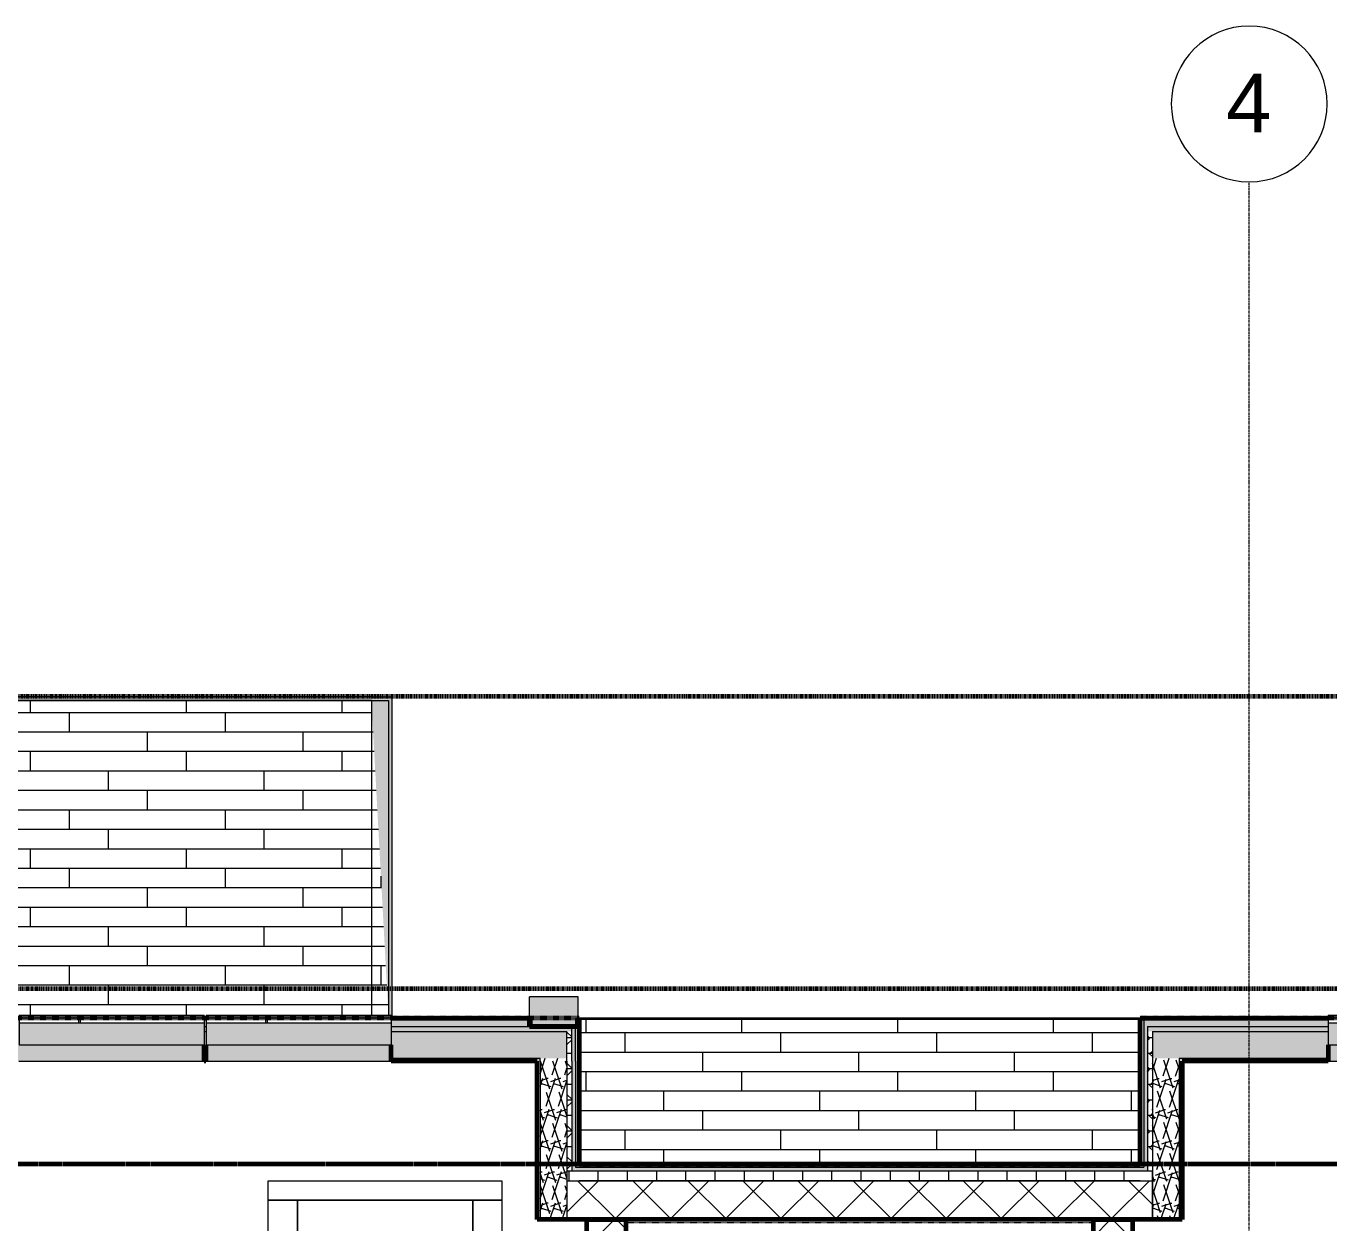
# Model space of a CAD drawing. Header units: inches. Extents: x -4061 to -1937, y 10959 to 12323.
# Drawn here: x -2751.5 to -2484, y 12076.5 to 12322.4 of the extents above; entities that cross this region are included whole.
import ezdxf

# ---------------------------------------------------------------- set-up
doc = ezdxf.new("R2010")
doc.units = ezdxf.units.IN
doc.header["$MEASUREMENT"] = 0
for name, pattern in [('Dash 1_16_', [0.125, 0.0625, -0.0625]), ('Double Dash 3_8_', [1, 0.375, -0.125, 0.125, -0.125, 0.125, -0.125]), ('Grid Line 1_2_', [0.875, 0.5, -0.125, 0.125, -0.125]), ('Overhead 1_16_', [0.101562, 0.0625, -0.039062])]:
    doc.linetypes.add(name, pattern=pattern)
for name, color, linetype, lineweight in [('0-1', 7, 'Continuous', 5), ('0-2', 250, 'Continuous', 9), ('0-3', 10, 'Double Dash 3_8_', 60), ('0-4', 165, 'Continuous', 5), ('A-CLNG-1', 7, 'Continuous', 18), ('A-CLNG-PATT-1', 35, 'Continuous', 18), ('A-FLOR-2', 7, 'Continuous', 18), ('A-FLOR-PATT-1', 251, 'Continuous', 9), ('A-GENM-1', 247, 'Continuous', 9), ('A-GENM-2', 10, 'Continuous', 60), ('A-GENM-3', 250, 'Continuous', 9), ('A-GLAZ-1', 27, 'Continuous', 18), ('A-GLAZ-2', 7, 'Continuous', 18), ('A-GLAZ-4', 251, 'Continuous', 9), ('A-WALL-1', 8, 'Continuous', 5), ('A-WALL-2', 10, 'Continuous', 60), ('A-WALL-3', 7, 'Continuous', 18), ('A-WALL-4', 254, 'Continuous', 5), ('A-WALL-5', 23, 'Continuous', 5), ('A-WALL-6', 243, 'Continuous', 18), ('A-WALL-PATT-2', 55, 'Continuous', 9), ('A-WALL-PATT-3', 43, 'Continuous', 9), ('A-WALL-PATT-4', 53, 'Continuous', 9), ('A-WALL-PATT-5', 252, 'Continuous', 9), ('C-PROP-LINE-1', 10, 'Double Dash 3_8_', 60), ('C-PROP-LINE-2', 91, 'Dash 1_16_', 60), ('I-FURN', 30, 'Continuous', 9), ('I-FURN-1', 250, 'Continuous', 9), ('S-GRID-1', 1, 'Grid Line 1_2_', 9), ('S-GRID-IDEN', 1, 'Continuous', 9), ('S-GRID-IDEN-1', 147, 'Continuous', 9), ('S-STRS-MBND-1', 250, 'Overhead 1_16_', 9)]:
    doc.layers.add(name, color=color, linetype=linetype, lineweight=lineweight)
doc.styles.add('Arial', font='arial.ttf', dxfattribs={"height": 12})
pattern_1 = [(0, (0, 0), (20.48, 5.12), [0.845, -14.515, 0.845, -14.515, -81.92]), (0, (0, 0), (20.48, 5.12), [-30.72, 0.845, -29.875, 0.845, -14.515, -35.84]), (0, (0, 0), (20.48, 5.12), [-76.8, 0.845, -9.395, 0.845, -24.755]), (120, (7.68, 2.56), (-14.67405, 15.1762003), [0.845, -14.515, 0.845, -14.515, -81.92]), (120, (7.68, 2.56), (-14.67405, 15.1762003), [-30.72, 0.845, -29.875, 0.845, -14.515, -35.84]), (120, (7.68, 2.56), (-14.67405, 15.1762003), [-76.8, 0.845, -9.395, 0.845, -24.755]), (240, (10.24, 12.8), (-5.80595, -20.2962003), [0.845, -14.515, 0.845, -14.515, -81.92]), (240, (10.24, 12.8), (-5.80595, -20.2962003), [-30.72, 0.845, -29.875, 0.845, -14.515, -35.84]), (240, (10.24, 12.8), (-5.80595, -20.2962003), [-76.8, 0.845, -9.395, 0.845, -24.755])]
pattern_2 = [(0, (0, 0), (0, 3.199), []), (315, (0, 0), (3.19895108, 0), [4.524, -4.524]), (45, (0, 0), (3.19895108, 0), [4.524, -4.524])]
pattern_3 = [(161.57, (0.32, 0.32), (-2.560496185, -0.000537386), [0, -18.214, 2.022, 0]), (18.43, (-0.32, 0.32), (-2.560496185, 0.000537386), [0, -18.214, 2.022, 0]), (108.43, (0.32, 0.32), (1.27922091, -6.400876726), [6.07, -14.166]), (71.57, (-0.32, 0.32), (1.27922091, 6.400876726), [6.07, -14.166])]
pattern_4 = [(45, (0, 0), (-5.656854, 5.656854), []), (135, (0, 0), (-5.656854, -5.656854), [])]

# ---------------------------------------------------------------- blocks, each defined once
blk = doc.blocks.new('Couch-Both_Arms-Generic - 2-1523460-ENLARGED RCP - 2ND FLOOR PLAN - EAST')
at = {"layer": 'I-FURN'}
for p, q in [((-24, 17.5), (-18, 17.5)), ((-24, -13.5), (-24, 17.5)), ((-18, 18.5), (18, 18.5)), ((-18, -13.5), (-18, 18.5)), ((-18, 17.5), (-18, -13.5)), ((18, 18.5), (18, -13.5)), ((18, 17.5), (24, 17.5)), ((18, -13.5), (18, 17.5)), ((24, 17.5), (24, -13.5)), ((-24, -13.5), (24, -13.5)), ((-18, -13.5), (-24, -13.5)), ((18, -13.5), (-18, -13.5)), ((24, -13.5), (18, -13.5))]:
    blk.add_line(p, q, dxfattribs=at)
at = {"layer": 'I-FURN-1'}
for p, q in [((-24, 17.5), (24, 17.5)), ((-24, -17.5), (-24, 17.5)), ((24, 17.5), (24, -17.5)), ((24, -17.5), (-24, -17.5))]:
    blk.add_line(p, q, dxfattribs=at)
blk = doc.blocks.new('CTR - 1st Phase - Unit Layouts_rvt-1-ENLARGED RCP - 2ND FLOOR PLAN - EAST')
at = {"layer": '0-2', "rotation": 180}
blk.add_blockref('Couch-Both_Arms-Generic - 2-1523460-ENLARGED RCP - 2ND FLOOR PLAN - EAST', (-2677.77, 12067.69), dxfattribs=at)
blk = doc.blocks.new('_THE_ WINDOW _ DOOR - Window - 2nd Floor-2113388-ENLARGED RCP - 2ND FLOOR PLAN - EAST')
at = {"layer": 'A-GLAZ-1'}
h = blk.add_hatch(color=256, dxfattribs=at)
h.paths.add_polyline_path([(-4.16, -1.06), (19.01, -1.06), (19.01, 3.44), (-19.01, 3.44), (-19.01, -1.06)], flags=0)
h.paths.add_polyline_path([(-4.16, 4.44), (19.01, 4.44), (19.01, 4.94), (-19.01, 4.94), (-19.01, 4.44)], flags=0)
at = {"layer": 'A-GLAZ-4'}
h = blk.add_hatch(dxfattribs=at)
h.set_pattern_fill('FP_8', color=256, style=0, pattern_type=2)
h.set_pattern_definition([(0, (25.74, 1.51), (-38.4, -120.38), [0.392, -38.007]), (0, (25.74, 1.12), (-38.4, -120.38), [0.392, -38.007]), (0, (25.74, -14.85), (-38.4, -120.38), [0.392, -38.007]), (0, (25.74, -15.24), (-38.4, -120.38), [0.392, -38.007]), (0, (25.74, -31.2), (-38.4, -120.38), [0.393, -38.008]), (0, (25.74, -31.6), (-38.4, -120.38), [0.393, -38.008]), (0, (25.74, -47.56), (-38.4, -120.38), [0.393, -38.008]), (0, (25.74, -47.95), (-38.4, -120.38), [0.393, -38.008]), (0, (25.74, -63.92), (-38.4, -120.38), [0.393, -38.008]), (0, (25.74, -64.31), (-38.4, -120.38), [0.393, -38.008]), (0, (25.74, -80.28), (-38.4, -120.38), [0.393, -38.008]), (0, (25.74, -80.67), (-38.4, -120.38), [0.393, -38.008]), (0, (25.74, -96.63), (-38.4, -120.38), [0.393, -38.008]), (0, (25.74, -97.03), (-38.4, -120.38), [0.393, -38.008]), (0, (25.74, -112.99), (-38.4, -120.38), [0.392, -38.007]), (0, (25.74, -113.38), (-38.4, -120.38), [0.392, -38.007]), (0, (43.19, 1.51), (-38.4, -120.38), [0.393, -38.008]), (0, (43.19, 1.12), (-38.4, -120.38), [0.393, -38.008]), (0, (43.19, -14.85), (-38.4, -120.38), [0.393, -38.008]), (0, (43.19, -15.24), (-38.4, -120.38), [0.393, -38.008]), (0, (43.19, -31.2), (-38.4, -120.38), [0.393, -38.008]), (0, (43.19, -31.6), (-38.4, -120.38), [0.393, -38.008]), (0, (43.19, -47.56), (-38.4, -120.38), [0.393, -38.008]), (0, (43.19, -47.95), (-38.4, -120.38), [0.393, -38.008]), (0, (43.19, -63.92), (-38.4, -120.38), [0.393, -38.008]), (0, (43.19, -64.31), (-38.4, -120.38), [0.393, -38.008]), (0, (43.19, -80.28), (-38.4, -120.38), [0.393, -38.008]), (0, (43.19, -80.67), (-38.4, -120.38), [0.393, -38.008]), (0, (43.19, -96.63), (-38.4, -120.38), [0.393, -38.008]), (0, (43.19, -97.03), (-38.4, -120.38), [0.393, -38.008]), (0, (43.19, -112.99), (-38.4, -120.38), [0.392, -38.007]), (0, (43.19, -113.38), (-38.4, -120.38), [0.392, -38.007]), (0, (60.64, 1.51), (-38.4, -120.38), [0.392, -38.007]), (0, (60.64, 1.12), (-38.4, -120.38), [0.392, -38.007]), (0, (60.64, -14.85), (-38.4, -120.38), [0.392, -38.007]), (0, (60.64, -15.24), (-38.4, -120.38), [0.392, -38.007]), (0, (60.64, -31.2), (-38.4, -120.38), [0.392, -38.007]), (0, (60.64, -31.6), (-38.4, -120.38), [0.392, -38.007]), (0, (60.64, -47.56), (-38.4, -120.38), [0.392, -38.007]), (0, (60.64, -47.95), (-38.4, -120.38), [0.392, -38.007]), (0, (60.64, -63.92), (-38.4, -120.38), [0.392, -38.007]), (0, (60.64, -64.31), (-38.4, -120.38), [0.392, -38.007]), (0, (60.64, -80.28), (-38.4, -120.38), [0.392, -38.007]), (0, (60.64, -80.67), (-38.4, -120.38), [0.392, -38.007]), (0, (60.64, -96.63), (-38.4, -120.38), [0.392, -38.007]), (0, (60.64, -97.03), (-38.4, -120.38), [0.392, -38.007]), (0, (60.64, -112.99), (-38.4, -120.38), [0.392, -38.007]), (0, (60.64, -113.38), (-38.4, -120.38), [0.392, -38.007]), (270, (24, 4.063), (-38.4, -2e-15), [120, -0.375]), (270, (24.375, 4.063), (-38.4, -2e-15), [120, -0.375]), (270, (25.74, 1.51), (-38.4, -2e-15), [0.392, -119.982]), (270, (25.74, -14.848), (-38.4, -2e-15), [0.393, -119.983]), (270, (25.74, -31.206), (-38.4, -2e-15), [0.392, -119.982]), (270, (25.74, -47.563), (-38.4, -2e-15), [0.392, -119.982]), (270, (25.74, -63.92), (-38.4, -2e-15), [0.392, -119.982]), (270, (25.74, -80.277), (-38.4, -2e-15), [0.392, -119.982]), (270, (25.74, -96.634), (-38.4, -2e-15), [0.392, -119.982]), (270, (25.74, -112.99), (-38.4, -2e-15), [0.392, -119.982]), (270, (26.134, 1.51), (-38.4, -2e-15), [0.392, -119.982]), (270, (26.134, -14.848), (-38.4, -2e-15), [0.393, -119.983]), (270, (26.134, -31.206), (-38.4, -2e-15), [0.392, -119.982]), (270, (26.134, -47.563), (-38.4, -2e-15), [0.392, -119.982]), (270, (26.134, -63.92), (-38.4, -2e-15), [0.392, -119.982]), (270, (26.134, -80.277), (-38.4, -2e-15), [0.392, -119.982]), (270, (26.134, -96.634), (-38.4, -2e-15), [0.392, -119.982]), (270, (26.134, -112.99), (-38.4, -2e-15), [0.392, -119.982]), (270, (43.19, 1.51), (-38.4, -2e-15), [0.392, -119.982]), (270, (43.19, -14.848), (-38.4, -2e-15), [0.393, -119.983]), (270, (43.19, -31.206), (-38.4, -2e-15), [0.392, -119.982]), (270, (43.19, -47.563), (-38.4, -2e-15), [0.392, -119.982]), (270, (43.19, -63.92), (-38.4, -2e-15), [0.392, -119.982]), (270, (43.19, -80.277), (-38.4, -2e-15), [0.392, -119.982]), (270, (43.19, -96.634), (-38.4, -2e-15), [0.392, -119.982]), (270, (43.19, -112.99), (-38.4, -2e-15), [0.392, -119.982]), (270, (43.584, 1.51), (-38.4, -2e-15), [0.392, -119.982]), (270, (43.584, -14.848), (-38.4, -2e-15), [0.393, -119.983]), (270, (43.584, -31.206), (-38.4, -2e-15), [0.392, -119.982]), (270, (43.584, -47.563), (-38.4, -2e-15), [0.392, -119.982]), (270, (43.584, -63.92), (-38.4, -2e-15), [0.392, -119.982]), (270, (43.584, -80.277), (-38.4, -2e-15), [0.392, -119.982]), (270, (43.584, -96.634), (-38.4, -2e-15), [0.392, -119.982]), (270, (43.584, -112.99), (-38.4, -2e-15), [0.392, -119.982]), (270, (60.64, 1.51), (-38.4, -2e-15), [0.392, -119.982]), (270, (60.64, -14.848), (-38.4, -2e-15), [0.392, -119.982]), (270, (60.64, -31.206), (-38.4, -2e-15), [0.392, -119.982]), (270, (60.64, -47.563), (-38.4, -2e-15), [0.392, -119.982]), (270, (60.64, -63.92), (-38.4, -2e-15), [0.392, -119.982]), (270, (60.64, -80.277), (-38.4, -2e-15), [0.392, -119.982]), (270, (60.64, -96.634), (-38.4, -2e-15), [0.392, -119.982]), (270, (60.64, -112.99), (-38.4, -2e-15), [0.392, -119.982]), (270, (61.034, 1.51), (-38.4, -2e-15), [0.392, -119.982]), (270, (61.034, -14.848), (-38.4, -2e-15), [0.392, -119.982]), (270, (61.034, -31.206), (-38.4, -2e-15), [0.392, -119.982]), (270, (61.034, -47.563), (-38.4, -2e-15), [0.392, -119.982]), (270, (61.034, -63.92), (-38.4, -2e-15), [0.392, -119.982]), (270, (61.034, -80.277), (-38.4, -2e-15), [0.392, -119.982]), (270, (61.034, -96.634), (-38.4, -2e-15), [0.392, -119.982]), (270, (61.034, -112.99), (-38.4, -2e-15), [0.392, -119.982]), (180, (62.4, 4.44), (-38.4, -120.38), [38.025, -0.375]), (180, (62.4, 4.06), (-38.4, -120.38), [38.025, -0.375])])
h.paths.add_polyline_path([(-19.01, 3.44), (19.01, 3.44), (19.01, 4.44), (-19.01, 4.44)], flags=0)
at = {"layer": 'A-GLAZ-2'}
for p, q in [((19.01, 4.94), (-19.01, 4.94)), ((-19.01, 4.94), (-19.01, 4.44)), ((19.01, 4.44), (-19.01, 4.44)), ((-19.01, 4.44), (-19.01, 3.44)), ((-19.01, 3.44), (-19.01, -1.06)), ((-19.01, 3.44), (19.01, 3.44)), ((19.01, 4.94), (19.01, 4.44)), ((19.01, 4.44), (19.01, 3.44)), ((19.01, 3.44), (19.01, -1.06)), ((-19.01, -1.06), (19.01, -1.06))]:
    blk.add_line(p, q, dxfattribs=at)
blk = doc.blocks.new('Family1 - SCUPPER-2150811-ENLARGED RCP - 2ND FLOOR PLAN - EAST')
at = {"layer": 'A-GENM-1'}
for points in [[(-5, -2.6875), (-5, -4.4375), (-4.875, -4.4375), (-4.875, -2.8125), (4.875, -2.8125), (4.875, -4.4375), (5, -4.4375), (5, -2.6875), (-4.4375, -2.6875)], [(4.875, -2.8125), (-4.875, -2.8125), (-4.875, -4.4375), (-5, -4.4375), (-5, -8.8125), (5, -8.8125), (5, -4.4375), (4.875, -4.4375), (4.875, -4.1875)]]:
    blk.add_hatch(color=256, dxfattribs=at).paths.add_polyline_path(points, flags=0)
at = {"layer": 'A-GENM-2'}
for p, q in [((-5, -2.6875), (5, -2.6875)), ((-5, -4.4375), (-5, -2.6875)), ((-4.875, -4.4375), (-5, -4.4375)), ((4.875, -2.8125), (-4.875, -2.8125)), ((-4.875, -2.8125), (-4.875, -4.4375)), ((4.875, -4.4375), (4.875, -2.8125)), ((5, -4.4375), (4.875, -4.4375)), ((5, -2.6875), (5, -4.4375))]:
    blk.add_line(p, q, dxfattribs=at)
at = {"layer": 'A-GENM-3'}
for p, q in [((-5, -4.4375), (-5, -8.8125)), ((5, -4.4375), (5, -8.8125)), ((-5, -8.8125), (5, -8.8125))]:
    blk.add_line(p, q, dxfattribs=at)
blk = doc.blocks.new('Family - ___-1878357-ENLARGED RCP - 2ND FLOOR PLAN - EAST')
at = {"layer": 'C-PROP-LINE-1'}
for p, q in [((-3929.52, 12184.69), (-2001.29, 12184.69)), ((-3869.45, 12124.69), (-2001.29, 12124.69))]:
    blk.add_line(p, q, dxfattribs=at)
blk = doc.blocks.new('Family - ___-1878392-ENLARGED RCP - 2ND FLOOR PLAN - EAST')
at = {"layer": 'C-PROP-LINE-1'}
blk.add_line((-3833.41, 12088.69), (-2001.29, 12088.69), dxfattribs=at)
blk = doc.blocks.new('Grid - Grid Head - Circle-50561-ENLARGED RCP - 2ND FLOOR PLAN - EAST')
at = {"layer": 'S-GRID-IDEN-1'}
for start, end in [(360, 180), (180, 360)]:
    blk.add_arc((0, 0), 0.25, start, end, dxfattribs=at)
blk = doc.blocks.new('CTR - 1st Phase - Shell_rvt-1-ENLARGED RCP - 2ND FLOOR PLAN - EAST')
at = {"layer": 'A-CLNG-PATT-1'}
h = blk.add_hatch(dxfattribs=at)
h.set_pattern_fill('FP_15', color=256, style=0, pattern_type=2)
h.set_pattern_definition([(0, (18195.43, 187819.62), (0, -4), []), (270, (18195.43, 187819.62), (-8, -8), [4, -28]), (270, (18211.43, 187815.62), (-8, -8), [4, -28])])
h.paths.add_polyline_path([(-2614.46, 12088.69), (-2522.72, 12088.69), (-2522.72, 12118.34), (-2637.92, 12118.34), (-2637.92, 12088.69), (-2629.79, 12088.69)], flags=0)
at = {"layer": 'A-FLOR-PATT-1'}
h = blk.add_hatch(dxfattribs=at)
h.set_pattern_fill('FP_5', color=256, style=0, pattern_type=2)
h.set_pattern_definition([(0, (20529.363, -9698.616), (0, -4), []), (270, (20529.363, -9698.616), (-8, -8), [4, -28]), (270, (20545.363, -9702.616), (-8, -8), [4, -28])])
h.paths.add_polyline_path([(-2790.4, 12118.78), (-2752.94, 12118.78), (-2752.94, 12119.09), (-2714.91, 12119.09), (-2714.91, 12118.78), (-2714.54, 12118.78), (-2714.54, 12119.09), (-2677.09, 12119.09), (-2680.57, 12183.84), (-2786.9, 12183.84), (-2788.68, 12150.7)], flags=0)
at = {"layer": 'A-WALL-1'}
h = blk.add_hatch(color=256, dxfattribs=at)
h.paths.add_polyline_path([(-3858.97, 12116.84), (-3828.14, 12116.84), (-3828.14, 12118.34), (-3860.47, 12118.34), (-3860.47, 12116.84)], flags=0)
h.paths.add_polyline_path([(-3790.11, 12116.84), (-3674.54, 12116.84), (-3674.54, 12118.34), (-3790.11, 12118.34), (-3790.11, 12117.03)], flags=0)
h.paths.add_polyline_path([(-3597.74, 12116.84), (-3597.74, 12118.34), (-3636.51, 12118.34), (-3636.51, 12116.84), (-3597.92, 12116.84)], flags=0)
h.paths.add_polyline_path([(-3300.91, 12116.84), (-3300.91, 12118.34), (-3367.71, 12118.34), (-3367.71, 12116.84), (-3350.26, 12116.84)], flags=0)
h.paths.add_polyline_path([(-3290.91, 12116.84), (-3290.54, 12116.84), (-3290.54, 12118.34), (-3290.91, 12118.34), (-3290.91, 12116.96)], flags=0)
h.paths.add_polyline_path([(-3405.74, 12116.84), (-3405.74, 12118.34), (-3482.91, 12118.34), (-3482.91, 12116.84), (-3472.9, 12116.84)], flags=0)
h.paths.add_polyline_path([(-3520.94, 12116.84), (-3520.94, 12118.34), (-3549.34, 12118.34), (-3549.34, 12116.84), (-3534.21, 12116.84)], flags=0)
h.paths.add_polyline_path([(-3136.94, 12116.84), (-3136.94, 12118.34), (-3137.31, 12118.34), (-3137.31, 12116.84)], flags=0)
h.paths.add_polyline_path([(-3098.91, 12116.84), (-3060.14, 12116.84), (-3060.14, 12118.34), (-3098.91, 12118.34), (-3098.91, 12117.59)], flags=0)
h.paths.add_polyline_path([(-3252.51, 12116.84), (-3252.14, 12116.84), (-3252.14, 12118.34), (-3252.51, 12118.34), (-3252.51, 12117.59)], flags=0)
h.paths.add_polyline_path([(-3179.96, 12116.84), (-3175.34, 12116.84), (-3175.34, 12118.34), (-3214.11, 12118.34), (-3214.11, 12116.84)], flags=0)
h.paths.add_polyline_path([(-2520.22, 12116.84), (-2484.14, 12116.84), (-2484.14, 12118.34), (-2521.97, 12118.34), (-2521.97, 12116.84), (-2521.22, 12116.84)], flags=0)
h.paths.add_polyline_path([(-3559.71, 12116.84), (-3559.34, 12116.84), (-3559.34, 12118.34), (-3559.71, 12118.34), (-3559.71, 12116.96)], flags=0)
h.paths.add_polyline_path([(-2752.94, 12116.84), (-2752.94, 12118.34), (-2830.11, 12118.34), (-2830.11, 12116.84), (-2790.4, 12116.84)], flags=0)
h.paths.add_polyline_path([(-3021.74, 12116.84), (-3021.74, 12118.34), (-3022.11, 12118.34), (-3022.11, 12116.84)], flags=0)
h.paths.add_polyline_path([(-2868.14, 12116.84), (-2868.14, 12118.34), (-2868.51, 12118.34), (-2868.51, 12116.84)], flags=0)
h.paths.add_polyline_path([(-2945.87, 12116.84), (-2944.94, 12116.84), (-2944.94, 12118.34), (-2983.71, 12118.34), (-2983.71, 12116.84), (-2949.37, 12116.84)], flags=0)
h.paths.add_polyline_path([(-2921.04, 12116.84), (-2906.54, 12116.84), (-2906.54, 12118.34), (-2934.94, 12118.34), (-2934.94, 12116.84)], flags=0)
h.paths.add_polyline_path([(-2407.34, 12116.84), (-2379.31, 12116.84), (-2379.31, 12118.34), (-2407.34, 12118.34), (-2407.34, 12117.59)], flags=0)
h.paths.add_polyline_path([(-2445.36, 12116.84), (-2445.36, 12118.34), (-2446.11, 12118.34), (-2446.11, 12116.84)], flags=0)
h.paths.add_polyline_path([(-2330.54, 12116.84), (-2292.14, 12116.84), (-2292.14, 12118.34), (-2330.54, 12118.34), (-2330.54, 12117.59)], flags=0)
h.paths.add_polyline_path([(-2254.11, 12116.84), (-2253.74, 12116.84), (-2253.74, 12118.34), (-2254.11, 12118.34), (-2254.11, 12117.59)], flags=0)
h.paths.add_polyline_path([(-2676.51, 12116.84), (-2648.11, 12116.84), (-2648.11, 12118.34), (-2676.51, 12118.34), (-2676.51, 12117.59)], flags=0)
h.paths.add_polyline_path([(-2714.91, 12116.84), (-2714.54, 12116.84), (-2714.54, 12118.34), (-2714.91, 12118.34), (-2714.91, 12117.59)], flags=0)
h.paths.add_polyline_path([(-2215.71, 12116.84), (-2138.54, 12116.84), (-2138.54, 12118.34), (-2215.71, 12118.34), (-2215.71, 12117.59)], flags=0)
h.paths.add_polyline_path([(-2369.31, 12116.84), (-2368.56, 12116.84), (-2368.56, 12118.34), (-2369.31, 12118.34), (-2369.31, 12116.96)], flags=0)
h.paths.add_polyline_path([(-2069.86, 12116.84), (-2068.17, 12116.84), (-2068.17, 12118.34), (-2100.51, 12118.34), (-2100.51, 12116.84), (-2070.27, 12116.84)], flags=0)
for points in [[(-2639.42, 12087.19), (-2638.67, 12087.19), (-2638.67, 12116.84), (-2639.42, 12116.84), (-2639.42, 12087.94)], [(-2522.72, 12118.34), (-2522.72, 12118.59), (-2637.92, 12118.59), (-2637.92, 12118.34), (-2553.14, 12118.34)], [(-2521.22, 12087.19), (-2521.22, 12116.84), (-2521.97, 12116.84), (-2521.97, 12087.19), (-2521.6, 12087.19)], [(-2716.91, 12109.71), (-2714.91, 12109.71), (-2714.91, 12113.09), (-2752.94, 12113.09), (-2752.94, 12109.71), (-2737.09, 12109.71)], [(-2701.77, 12109.71), (-2676.51, 12109.71), (-2676.51, 12113.09), (-2714.54, 12113.09), (-2714.54, 12109.71), (-2712.54, 12109.71)], [(-2446.11, 12109.71), (-2446.11, 12113.09), (-2484.14, 12113.09), (-2484.14, 12109.71)], [(-2521.97, 12087.19), (-2521.97, 12087.94), (-2638.67, 12087.94), (-2638.65, 12087.19), (-2522, 12087.19)]]:
    blk.add_hatch(color=256, dxfattribs=at).paths.add_polyline_path(points, flags=0)
at = {"layer": 'A-WALL-4'}
h = blk.add_hatch(color=256, dxfattribs=at)
h.paths.add_polyline_path([(-3860.72, 12118.34), (-3828.14, 12118.34), (-3828.14, 12118.59), (-3860.72, 12118.59)], flags=0)
h.paths.add_polyline_path([(-3559.34, 12118.34), (-3559.34, 12118.59), (-3559.71, 12118.59), (-3559.71, 12118.34)], flags=0)
h.paths.add_polyline_path([(-3290.54, 12118.34), (-3290.54, 12118.59), (-3290.91, 12118.59), (-3290.91, 12118.34)], flags=0)
h.paths.add_polyline_path([(-3367.71, 12118.34), (-3300.91, 12118.34), (-3300.91, 12118.59), (-3367.71, 12118.59)], flags=0)
h.paths.add_polyline_path([(-3472.9, 12118.34), (-3405.74, 12118.34), (-3405.74, 12118.59), (-3482.91, 12118.59), (-3482.91, 12118.34)], flags=0)
h.paths.add_polyline_path([(-3252.14, 12118.34), (-3252.14, 12118.59), (-3252.51, 12118.59), (-3252.51, 12118.34)], flags=0)
h.paths.add_polyline_path([(-3137.31, 12118.34), (-3136.94, 12118.34), (-3136.94, 12118.59), (-3137.31, 12118.59)], flags=0)
h.paths.add_polyline_path([(-3712, 12118.34), (-3674.54, 12118.34), (-3674.54, 12118.59), (-3790.11, 12118.59), (-3790.11, 12118.34), (-3712.75, 12118.34)], flags=0)
h.paths.add_polyline_path([(-3520.94, 12118.34), (-3520.94, 12118.59), (-3549.34, 12118.59), (-3549.34, 12118.34), (-3534.21, 12118.34)], flags=0)
h.paths.add_polyline_path([(-3060.14, 12118.34), (-3060.14, 12118.59), (-3098.91, 12118.59), (-3098.91, 12118.34)], flags=0)
h.paths.add_polyline_path([(-3602.17, 12118.34), (-3597.74, 12118.34), (-3597.74, 12118.59), (-3636.51, 12118.59), (-3636.51, 12118.34)], flags=0)
h.paths.add_polyline_path([(-2906.54, 12118.34), (-2906.54, 12118.59), (-2934.94, 12118.59), (-2934.94, 12118.34), (-2921.04, 12118.34)], flags=0)
h.paths.add_polyline_path([(-3214.11, 12118.34), (-3175.34, 12118.34), (-3175.34, 12118.59), (-3214.11, 12118.59)], flags=0)
h.paths.add_polyline_path([(-3022.11, 12118.34), (-3021.74, 12118.34), (-3021.74, 12118.59), (-3022.11, 12118.59)], flags=0)
h.paths.add_polyline_path([(-2983.71, 12118.34), (-2944.94, 12118.34), (-2944.94, 12118.59), (-2983.71, 12118.59)], flags=0)
h.paths.add_polyline_path([(-2868.51, 12118.34), (-2868.14, 12118.34), (-2868.14, 12118.59), (-2868.51, 12118.59)], flags=0)
h.paths.add_polyline_path([(-2830.11, 12118.34), (-2752.94, 12118.34), (-2752.94, 12118.59), (-2830.11, 12118.59)], flags=0)
h.paths.add_polyline_path([(-2521.22, 12118.34), (-2484.14, 12118.34), (-2484.14, 12118.59), (-2522.72, 12118.59), (-2522.72, 12118.34), (-2521.97, 12118.34)], flags=0)
h.paths.add_polyline_path([(-2648.11, 12118.34), (-2648.11, 12118.59), (-2676.51, 12118.59), (-2676.51, 12118.34), (-2675.77, 12118.34)], flags=0)
h.paths.add_polyline_path([(-2637.92, 12118.34), (-2637.92, 12118.59), (-2638.11, 12118.59), (-2638.11, 12118.34)], flags=0)
h.paths.add_polyline_path([(-2714.54, 12118.34), (-2714.54, 12118.59), (-2714.91, 12118.59), (-2714.91, 12118.34)], flags=0)
h.paths.add_polyline_path([(-2369.19, 12118.34), (-2368.56, 12118.34), (-2368.56, 12118.59), (-2369.31, 12118.59), (-2369.31, 12118.34)], flags=0)
h.paths.add_polyline_path([(-2329.77, 12118.34), (-2292.14, 12118.34), (-2292.14, 12118.59), (-2330.54, 12118.59), (-2330.52, 12118.34)], flags=0)
h.paths.add_polyline_path([(-2445.36, 12118.34), (-2445.36, 12118.59), (-2446.11, 12118.59), (-2446.11, 12118.34)], flags=0)
h.paths.add_polyline_path([(-2067.92, 12118.34), (-2067.92, 12118.59), (-2100.51, 12118.59), (-2100.51, 12118.34), (-2068.17, 12118.34)], flags=0)
h.paths.add_polyline_path([(-2254.11, 12118.34), (-2253.74, 12118.34), (-2253.74, 12118.59), (-2254.11, 12118.59)], flags=0)
h.paths.add_polyline_path([(-2379.31, 12118.34), (-2379.31, 12118.59), (-2407.34, 12118.59), (-2407.34, 12118.34)], flags=0)
h.paths.add_polyline_path([(-2185.24, 12118.34), (-2138.54, 12118.34), (-2138.54, 12118.59), (-2215.71, 12118.59), (-2215.71, 12118.34)], flags=0)
at = {"layer": 'A-WALL-5'}
for points in [[(-2786.9, 12183.84), (-2680.57, 12183.84), (-2680.57, 12184.59), (-2786.9, 12184.59)], [(-2676.32, 12118.78), (-2676.32, 12184.59), (-2680.57, 12184.59), (-2680.57, 12183.84), (-2677.07, 12119.09), (-2676.51, 12119.09), (-2676.51, 12118.78)], [(-2637.92, 12087.94), (-2637.92, 12118.34), (-2638.11, 12118.34), (-2638.11, 12116.84), (-2638.67, 12116.84), (-2638.67, 12087.94)], [(-2532.32, 12087.94), (-2522.72, 12087.94), (-2522.72, 12088.69), (-2637.92, 12088.69), (-2637.92, 12087.94), (-2553.14, 12087.94)]]:
    blk.add_hatch(color=256, dxfattribs=at).paths.add_polyline_path(points, flags=0)
at = {"layer": 'A-WALL-6'}
blk.add_hatch(color=256, dxfattribs=at).paths.add_polyline_path([(-2522.72, 12087.94), (-2521.97, 12087.94), (-2521.97, 12118.34), (-2522.72, 12118.33), (-2522.72, 12088.59)], flags=0)
at = {"layer": 'A-WALL-PATT-2'}
h = blk.add_hatch(dxfattribs=at)
h.set_pattern_fill('FP_1', color=256, style=0, pattern_type=2)
h.set_pattern_definition(pattern_1)
h.paths.add_polyline_path([(-3746.14, 12109.71), (-3674.54, 12109.71), (-3674.54, 12110.34), (-3790.11, 12110.34), (-3790.11, 12109.71), (-3747.52, 12109.71)], flags=0)
h.paths.add_polyline_path([(-3405.74, 12109.71), (-3405.74, 12110.34), (-3481.16, 12110.34), (-3481.16, 12109.71), (-3425.45, 12109.71)], flags=0)
h.paths.add_polyline_path([(-3852.47, 12109.71), (-3828.14, 12109.71), (-3828.14, 12110.34), (-3852.47, 12110.34)], flags=0)
h.paths.add_polyline_path([(-3597.74, 12109.71), (-3597.74, 12110.34), (-3636.51, 12110.34), (-3636.51, 12109.71)], flags=0)
h.paths.add_polyline_path([(-3367.71, 12109.71), (-3341.72, 12109.71), (-3341.72, 12109.96), (-3335.72, 12109.96), (-3335.72, 12109.71), (-3290.54, 12109.71), (-3290.54, 12110.34), (-3367.71, 12110.34)], flags=0)
h.paths.add_polyline_path([(-3523.5, 12109.71), (-3523.5, 12110.34), (-3559.71, 12110.34), (-3559.71, 12109.71), (-3534.21, 12109.71)], flags=0)
h.paths.add_polyline_path([(-3252.51, 12109.71), (-3252.14, 12109.71), (-3252.14, 12110.34), (-3252.51, 12110.34)], flags=0)
h.paths.add_polyline_path([(-3214.11, 12109.71), (-3176.5, 12109.73), (-3176.5, 12109.75), (-3175.34, 12109.75), (-3175.34, 12110.34), (-3214.11, 12110.34), (-3214.11, 12109.75)], flags=0)
h.paths.add_polyline_path([(-3060.14, 12109.71), (-3060.14, 12110.34), (-3098.91, 12110.34), (-3098.91, 12109.75), (-3097.75, 12109.75), (-3097.75, 12109.71)], flags=0)
h.paths.add_polyline_path([(-2966.11, 12109.71), (-2938.52, 12109.71), (-2938.52, 12109.96), (-2932.52, 12109.96), (-2932.52, 12109.71), (-2906.54, 12109.71), (-2906.54, 12110.34), (-2983.71, 12110.34), (-2983.71, 12109.71), (-2970.03, 12109.71)], flags=0)
h.paths.add_polyline_path([(-2828.37, 12109.71), (-2805.87, 12109.71), (-2805.87, 12110.34), (-2828.37, 12110.34), (-2828.37, 12109.73)], flags=0)
h.paths.add_polyline_path([(-2801.12, 12109.71), (-2752.94, 12109.71), (-2752.94, 12110.34), (-2801.12, 12110.34), (-2801.12, 12109.95)], flags=0)
h.paths.add_polyline_path([(-3021.74, 12109.71), (-3021.74, 12110.34), (-3022.11, 12110.34), (-3022.11, 12109.71)], flags=0)
h.paths.add_polyline_path([(-2646.55, 12109.71), (-2645.92, 12109.71), (-2645.92, 12110.34), (-2676.51, 12110.34), (-2676.51, 12109.71), (-2647.43, 12109.71)], flags=0)
h.paths.add_polyline_path([(-2368.56, 12109.71), (-2368.56, 12110.34), (-2399.2, 12110.34), (-2399.2, 12109.71), (-2369.19, 12109.71)], flags=0)
h.paths.add_polyline_path([(-2330.54, 12109.71), (-2297.07, 12109.71), (-2297.07, 12110.34), (-2330.54, 12110.34)], flags=0)
h.paths.add_polyline_path([(-2714.91, 12109.71), (-2714.54, 12109.71), (-2714.54, 12110.34), (-2714.91, 12110.34)], flags=0)
h.paths.add_polyline_path([(-2292.14, 12109.71), (-2292.14, 12110.34), (-2292.32, 12110.34), (-2292.32, 12109.71)], flags=0)
h.paths.add_polyline_path([(-2514.72, 12109.71), (-2484.14, 12109.71), (-2484.14, 12110.34), (-2514.72, 12110.34), (-2514.72, 12109.81)], flags=0)
h.paths.add_polyline_path([(-2253.74, 12109.71), (-2253.74, 12110.34), (-2254.11, 12110.34), (-2254.11, 12109.71)], flags=0)
h.paths.add_polyline_path([(-2407.34, 12109.71), (-2403.95, 12109.71), (-2403.95, 12110.34), (-2407.34, 12110.34)], flags=0)
h.paths.add_polyline_path([(-2185.22, 12109.71), (-2138.54, 12109.71), (-2138.54, 12110.34), (-2215.71, 12110.34), (-2215.71, 12109.71), (-2185.24, 12109.71)], flags=0)
h.paths.add_polyline_path([(-2100.51, 12109.71), (-2076.17, 12109.71), (-2076.17, 12110.34), (-2100.51, 12110.34)], flags=0)
h.paths.add_polyline_path([(-2445.36, 12109.71), (-2445.36, 12110.34), (-2446.11, 12110.34), (-2446.11, 12109.71)], flags=0)
h.paths.add_polyline_path([(-2868.14, 12109.81), (-2868.14, 12110.34), (-2868.51, 12110.34), (-2868.51, 12109.81), (-2868.45, 12109.81)], flags=0)
h.paths.add_polyline_path([(-3137.31, 12109.96), (-3136.94, 12109.96), (-3136.94, 12110.34), (-3137.31, 12110.34)], flags=0)
h = blk.add_hatch(dxfattribs=at)
h.set_pattern_fill('FP_1', color=256, style=0, pattern_type=2)
h.set_pattern_definition(pattern_1)
h.paths.add_polyline_path([(-2645.92, 12077.19), (-2645.92, 12109.71), (-2646.55, 12109.71), (-2646.55, 12077.19)], flags=0)
at = {"layer": 'A-WALL-PATT-3'}
h = blk.add_hatch(dxfattribs=at)
h.set_pattern_fill('FP_3', color=256, style=0, pattern_type=2)
h.set_pattern_definition(pattern_2)
h.paths.add_polyline_path([(-3858.91, 12115.84), (-3828.14, 12115.84), (-3828.14, 12116.84), (-3858.97, 12116.84), (-3858.97, 12115.84)], flags=0)
h.paths.add_polyline_path([(-3790.11, 12115.84), (-3674.54, 12115.84), (-3674.54, 12116.84), (-3790.11, 12116.84)], flags=0)
h.paths.add_polyline_path([(-2070.27, 12115.84), (-2069.67, 12115.84), (-2069.67, 12116.84), (-2100.51, 12116.84), (-2100.51, 12115.84), (-2070.67, 12115.84)], flags=0)
h.paths.add_polyline_path([(-2520.72, 12115.84), (-2484.14, 12115.84), (-2484.14, 12116.84), (-2521.22, 12116.84), (-2521.22, 12115.84)], flags=0)
h.paths.add_polyline_path([(-3098.91, 12115.84), (-3060.14, 12115.84), (-3060.14, 12116.84), (-3098.91, 12116.84)], flags=0)
h.paths.add_polyline_path([(-3350.26, 12115.84), (-3290.54, 12115.84), (-3290.54, 12116.84), (-3367.71, 12116.84), (-3367.71, 12115.84)], flags=0)
h.paths.add_polyline_path([(-3137.31, 12115.84), (-3136.94, 12115.84), (-3136.94, 12116.84), (-3137.31, 12116.84)], flags=0)
h.paths.add_polyline_path([(-3022.11, 12115.84), (-3021.74, 12115.84), (-3021.74, 12116.84), (-3022.11, 12116.84)], flags=0)
h.paths.add_polyline_path([(-3176.46, 12115.84), (-3175.34, 12115.84), (-3175.34, 12116.84), (-3214.11, 12116.84), (-3214.11, 12115.84), (-3179.96, 12115.84)], flags=0)
h.paths.add_polyline_path([(-2983.71, 12115.84), (-2906.54, 12115.84), (-2906.54, 12116.84), (-2983.71, 12116.84)], flags=0)
h.paths.add_polyline_path([(-3405.74, 12115.84), (-3405.74, 12116.84), (-3482.91, 12116.84), (-3482.91, 12115.84), (-3472.9, 12115.84)], flags=0)
h.paths.add_polyline_path([(-2868.51, 12115.84), (-2868.14, 12115.84), (-2868.14, 12116.84), (-2868.51, 12116.84)], flags=0)
h.paths.add_polyline_path([(-3520.94, 12115.84), (-3520.94, 12116.84), (-3559.71, 12116.84), (-3559.71, 12115.84), (-3534.21, 12115.84)], flags=0)
h.paths.add_polyline_path([(-3252.51, 12115.84), (-3252.14, 12115.84), (-3252.14, 12116.84), (-3252.51, 12116.84)], flags=0)
h.paths.add_polyline_path([(-2830.11, 12115.84), (-2752.94, 12115.84), (-2752.94, 12116.84), (-2830.11, 12116.84)], flags=0)
h.paths.add_polyline_path([(-3597.74, 12115.84), (-3597.74, 12116.84), (-3636.51, 12116.84), (-3636.51, 12115.84), (-3597.92, 12115.84)], flags=0)
h.paths.add_polyline_path([(-2676.51, 12115.84), (-2639.42, 12115.84), (-2639.42, 12116.84), (-2676.51, 12116.84)], flags=0)
h.paths.add_polyline_path([(-2714.54, 12115.84), (-2714.54, 12116.84), (-2714.91, 12116.84), (-2714.91, 12115.84)], flags=0)
h.paths.add_polyline_path([(-2379.31, 12115.84), (-2368.56, 12115.84), (-2368.56, 12116.84), (-2407.34, 12116.84), (-2407.34, 12115.84)], flags=0)
h.paths.add_polyline_path([(-2138.54, 12115.84), (-2138.54, 12116.84), (-2215.71, 12116.84), (-2215.71, 12115.84), (-2177.12, 12115.84)], flags=0)
h.paths.add_polyline_path([(-2253.74, 12115.84), (-2253.74, 12116.84), (-2254.11, 12116.84), (-2254.11, 12115.84)], flags=0)
h.paths.add_polyline_path([(-2446.11, 12115.84), (-2445.36, 12115.84), (-2445.36, 12116.84), (-2446.11, 12116.84)], flags=0)
h.paths.add_polyline_path([(-2307.87, 12115.84), (-2292.14, 12115.84), (-2292.14, 12116.84), (-2330.54, 12116.84), (-2330.54, 12115.84)], flags=0)
h = blk.add_hatch(dxfattribs=at)
h.set_pattern_fill('FP_3', color=256, style=0, pattern_type=2)
h.set_pattern_definition(pattern_2)
h.paths.add_polyline_path([(-2640.42, 12087.19), (-2639.42, 12087.19), (-2639.42, 12115.84), (-2640.42, 12115.84), (-2640.42, 12087.94)], flags=0)
h = blk.add_hatch(dxfattribs=at)
h.set_pattern_fill('FP_3', color=256, style=0, pattern_type=2)
h.set_pattern_definition(pattern_2)
h.paths.add_polyline_path([(-2520.22, 12087.19), (-2520.22, 12115.84), (-2521.22, 12115.81), (-2521.22, 12087.19)], flags=0)
at = {"layer": 'A-WALL-PATT-4'}
h = blk.add_hatch(dxfattribs=at)
h.set_pattern_fill('FP_4', color=256, style=0, pattern_type=2)
h.set_pattern_definition(pattern_3)
h.paths.add_polyline_path([(-3857.97, 12110.34), (-3828.14, 12110.34), (-3828.14, 12115.84), (-3857.97, 12115.84), (-3857.97, 12113.12)], flags=0)
h.paths.add_polyline_path([(-3790.11, 12110.34), (-3674.54, 12110.34), (-3674.54, 12115.84), (-3790.11, 12115.84), (-3790.11, 12113.09)], flags=0)
h.paths.add_polyline_path([(-3636.51, 12110.34), (-3597.74, 12110.34), (-3597.74, 12115.84), (-3636.51, 12115.84), (-3636.51, 12113.09)], flags=0)
h.paths.add_polyline_path([(-3559.71, 12110.34), (-3520.94, 12110.34), (-3520.94, 12115.84), (-3559.71, 12115.84), (-3559.71, 12113.09)], flags=0)
h.paths.add_polyline_path([(-3482.91, 12110.34), (-3405.74, 12110.34), (-3405.74, 12115.84), (-3482.91, 12115.84), (-3482.91, 12113.12)], flags=0)
h.paths.add_polyline_path([(-3367.71, 12110.34), (-3290.54, 12110.34), (-3290.54, 12115.84), (-3367.71, 12115.84), (-3367.71, 12113.09)], flags=0)
h.paths.add_polyline_path([(-3252.14, 12110.34), (-3252.14, 12115.84), (-3252.51, 12115.84), (-3252.51, 12110.34)], flags=0)
h.paths.add_polyline_path([(-3175.34, 12110.34), (-3175.34, 12115.84), (-3214.11, 12115.84), (-3214.11, 12110.34)], flags=0)
h.paths.add_polyline_path([(-3136.94, 12110.34), (-3136.94, 12115.84), (-3137.31, 12115.84), (-3137.31, 12110.34)], flags=0)
h.paths.add_polyline_path([(-3060.14, 12110.34), (-3060.14, 12115.84), (-3098.91, 12115.84), (-3098.91, 12110.34)], flags=0)
h.paths.add_polyline_path([(-2868.14, 12110.34), (-2868.14, 12115.84), (-2868.51, 12115.84), (-2868.51, 12110.34)], flags=0)
h.paths.add_polyline_path([(-2830.11, 12110.34), (-2752.94, 12110.34), (-2752.94, 12115.84), (-2830.11, 12115.84), (-2830.11, 12113.12)], flags=0)
h.paths.add_polyline_path([(-2369.19, 12110.34), (-2368.56, 12110.34), (-2368.56, 12115.84), (-2407.34, 12115.84), (-2407.34, 12110.34), (-2399.82, 12110.34)], flags=0)
h.paths.add_polyline_path([(-2254.11, 12110.34), (-2253.74, 12110.34), (-2253.74, 12115.84), (-2254.11, 12115.84), (-2254.11, 12113.09)], flags=0)
h.paths.add_polyline_path([(-2292.95, 12110.34), (-2292.14, 12110.34), (-2292.14, 12115.84), (-2330.54, 12115.84), (-2330.54, 12110.34), (-2296.45, 12110.34)], flags=0)
h.paths.add_polyline_path([(-2138.54, 12110.34), (-2138.54, 12115.84), (-2215.71, 12115.84), (-2215.71, 12110.34), (-2139.25, 12110.34)], flags=0)
h.paths.add_polyline_path([(-2445.36, 12110.34), (-2445.36, 12115.84), (-2446.11, 12115.84), (-2446.11, 12110.34)], flags=0)
h.paths.add_polyline_path([(-3022.11, 12110.34), (-3021.74, 12110.34), (-3021.74, 12115.84), (-3022.11, 12115.84), (-3022.11, 12113.09)], flags=0)
h.paths.add_polyline_path([(-2485.21, 12110.34), (-2484.14, 12110.36), (-2484.14, 12115.84), (-2520.22, 12115.84), (-2520.22, 12110.34), (-2491.82, 12110.34)], flags=0)
h.paths.add_polyline_path([(-2676.51, 12110.34), (-2640.42, 12110.34), (-2640.42, 12115.84), (-2676.51, 12115.84), (-2676.51, 12113.09)], flags=0)
h.paths.add_polyline_path([(-2906.54, 12110.34), (-2906.54, 12115.84), (-2983.71, 12115.84), (-2983.71, 12110.34), (-2921.04, 12110.34)], flags=0)
h.paths.add_polyline_path([(-2100.51, 12110.34), (-2070.67, 12110.34), (-2070.67, 12115.84), (-2100.51, 12115.84), (-2100.51, 12113.09)], flags=0)
h.paths.add_polyline_path([(-2714.54, 12110.34), (-2714.54, 12115.84), (-2714.91, 12115.84), (-2714.91, 12110.34)], flags=0)
h = blk.add_hatch(dxfattribs=at)
h.set_pattern_fill('FP_4', color=256, style=0, pattern_type=2)
h.set_pattern_definition(pattern_3)
h.paths.add_polyline_path([(-2643.76, 12077.19), (-2640.42, 12077.19), (-2640.42, 12110.34), (-2645.92, 12110.34), (-2645.92, 12077.19), (-2645.12, 12077.19)], flags=0)
h = blk.add_hatch(dxfattribs=at)
h.set_pattern_fill('FP_4', color=256, style=0, pattern_type=2)
h.set_pattern_definition(pattern_3)
h.paths.add_polyline_path([(-2520.22, 12077.19), (-2514.72, 12077.19), (-2514.72, 12110.34), (-2520.22, 12110.34), (-2520.22, 12084.46)], flags=0)
h = blk.add_hatch(dxfattribs=at)
h.set_pattern_fill('FP_19', color=256, style=0, pattern_type=2)
h.set_pattern_definition([(0, (0, 0), (0, 6), []), (90, (0, 0), (-6, 4e-16), [])])
h.paths.add_polyline_path([(-2522.48, 12085.19), (-2520.22, 12085.19), (-2520.22, 12087.19), (-2640.42, 12087.19), (-2640.42, 12085.19), (-2522.72, 12085.19)], flags=0)
at = {"layer": 'A-WALL-PATT-5'}
h = blk.add_hatch(dxfattribs=at)
h.set_pattern_fill('FP_21', color=256, style=0, pattern_type=2)
h.set_pattern_definition(pattern_4)
h.paths.add_polyline_path([(-2528.31, 12077.19), (-2520.22, 12077.19), (-2520.22, 12085.19), (-2640.42, 12085.19), (-2640.42, 12077.19), (-2532.32, 12077.19)], flags=0)
at = {"layer": 'A-CLNG-1'}
blk.add_line((-2637.92, 12118.34), (-2522.72, 12118.34), dxfattribs=at)
at = {"layer": 'A-FLOR-2'}
for p, q in [((-2786.9, 12183.84), (-2680.57, 12183.84)), ((-2680.57, 12183.84), (-2677.07, 12183.84)), ((-2677.07, 12183.84), (-2677.07, 12119.09)), ((-2714.54, 12118.78), (-2714.91, 12118.78))]:
    blk.add_line(p, q, dxfattribs=at)
at = {"layer": 'A-WALL-2'}
for p, q in [((-2714.91, 12118.59), (-2714.54, 12118.59)), ((-2676.51, 12118.59), (-2648.11, 12118.59)), ((-2648.11, 12118.59), (-2648.11, 12116.84)), ((-2648.11, 12116.84), (-2638.11, 12116.84)), ((-2638.11, 12116.84), (-2638.11, 12118.59)), ((-2638.11, 12118.59), (-2637.92, 12118.59)), ((-2637.92, 12118.59), (-2637.92, 12118.34)), ((-2637.92, 12118.34), (-2637.92, 12109.71)), ((-2522.72, 12118.34), (-2522.72, 12118.59)), ((-2522.72, 12118.59), (-2484.14, 12118.59)), ((-2522.72, 12109.71), (-2522.72, 12118.34)), ((-2714.91, 12109.71), (-2714.91, 12113.09)), ((-2714.54, 12113.09), (-2714.54, 12109.71)), ((-2676.51, 12109.71), (-2676.51, 12113.09)), ((-2484.14, 12113.09), (-2484.14, 12109.71)), ((-2714.54, 12109.71), (-2714.91, 12109.71)), ((-2646.55, 12109.71), (-2676.51, 12109.71)), ((-2646.55, 12077.19), (-2646.55, 12109.71)), ((-2637.92, 12109.71), (-2637.92, 12088.69)), ((-2522.72, 12088.69), (-2522.72, 12109.71)), ((-2484.14, 12109.71), (-2514.1, 12109.71)), ((-2514.1, 12109.71), (-2514.1, 12077.19)), ((-2637.92, 12088.69), (-2522.72, 12088.69)), ((-2640.42, 12077.19), (-2646.55, 12077.19)), ((-2637.92, 12077.19), (-2640.42, 12077.19)), ((-2522.72, 12077.19), (-2637.92, 12077.19)), ((-2520.22, 12077.19), (-2522.72, 12077.19)), ((-2514.1, 12077.19), (-2520.22, 12077.19))]:
    blk.add_line(p, q, dxfattribs=at)
at = {"layer": 'A-WALL-3'}
for p, q in [((-2680.57, 12184.59), (-2786.9, 12184.59)), ((-2680.57, 12183.84), (-2786.9, 12183.84)), ((-2680.57, 12184.59), (-2676.32, 12184.59)), ((-2680.57, 12183.84), (-2680.57, 12119.09)), ((-2676.32, 12118.78), (-2676.32, 12184.59)), ((-2714.91, 12118.34), (-2714.54, 12118.34)), ((-2714.91, 12116.84), (-2714.54, 12116.84)), ((-2676.32, 12118.78), (-2676.51, 12118.78)), ((-2676.51, 12118.34), (-2648.11, 12118.34)), ((-2676.51, 12116.84), (-2648.11, 12116.84)), ((-2639.42, 12115.84), (-2639.42, 12116.84)), ((-2638.67, 12109.71), (-2638.67, 12116.84)), ((-2638.11, 12118.34), (-2637.92, 12118.34)), ((-2637.92, 12118.34), (-2638.11, 12118.34)), ((-2522.72, 12118.59), (-2637.92, 12118.59)), ((-2522.72, 12118.34), (-2521.97, 12118.34)), ((-2521.97, 12118.34), (-2522.72, 12118.34)), ((-2521.97, 12118.34), (-2484.14, 12118.34)), ((-2521.97, 12118.34), (-2521.97, 12116.84)), ((-2521.97, 12116.84), (-2521.97, 12109.71)), ((-2521.22, 12116.84), (-2484.14, 12116.84)), ((-2521.22, 12116.84), (-2521.22, 12115.84)), ((-2714.91, 12115.84), (-2714.54, 12115.84)), ((-2676.51, 12115.84), (-2640.42, 12115.84)), ((-2640.42, 12110.34), (-2640.42, 12115.84)), ((-2639.42, 12109.71), (-2639.42, 12115.84)), ((-2521.22, 12115.84), (-2521.22, 12109.71)), ((-2520.22, 12115.84), (-2484.14, 12115.84)), ((-2520.22, 12115.84), (-2520.22, 12110.34)), ((-2752.94, 12109.71), (-2714.91, 12109.71)), ((-2714.91, 12110.34), (-2714.54, 12110.34)), ((-2714.54, 12109.71), (-2676.51, 12109.71)), ((-2676.51, 12110.34), (-2645.92, 12110.34)), ((-2645.92, 12109.71), (-2645.92, 12110.34)), ((-2645.92, 12109.71), (-2645.92, 12077.19)), ((-2640.42, 12109.71), (-2640.42, 12110.34)), ((-2640.42, 12109.71), (-2640.42, 12087.19)), ((-2639.42, 12109.71), (-2639.42, 12087.19)), ((-2638.67, 12109.71), (-2638.67, 12087.94)), ((-2521.97, 12109.71), (-2521.97, 12087.94)), ((-2521.22, 12109.71), (-2521.22, 12087.19)), ((-2520.22, 12110.34), (-2520.22, 12109.71)), ((-2520.22, 12109.71), (-2520.22, 12087.19)), ((-2514.72, 12110.34), (-2484.14, 12110.34)), ((-2514.72, 12110.34), (-2514.72, 12109.71)), ((-2514.72, 12109.71), (-2514.72, 12077.19)), ((-2484.14, 12109.71), (-2446.11, 12109.71)), ((-2640.42, 12087.19), (-2640.42, 12085.19)), ((-2640.42, 12087.19), (-2640.42, 12085.19)), ((-2640.42, 12087.19), (-2639.42, 12087.19)), ((-2639.42, 12087.19), (-2638.67, 12087.19)), ((-2638.67, 12087.94), (-2637.92, 12087.94)), ((-2638.67, 12087.19), (-2637.92, 12087.19)), ((-2637.92, 12087.94), (-2522.72, 12087.94)), ((-2637.92, 12087.19), (-2522.72, 12087.19)), ((-2522.72, 12087.94), (-2521.97, 12087.94)), ((-2522.72, 12087.19), (-2521.97, 12087.19)), ((-2521.97, 12087.19), (-2521.22, 12087.19)), ((-2521.22, 12087.19), (-2520.22, 12087.19)), ((-2520.22, 12087.19), (-2520.22, 12085.19)), ((-2520.22, 12085.19), (-2520.22, 12087.19)), ((-2640.42, 12085.19), (-2640.42, 12077.19)), ((-2640.42, 12085.19), (-2639.42, 12085.19)), ((-2640.42, 12085.19), (-2640.42, 12077.19)), ((-2640.42, 12085.19), (-2639.42, 12085.19)), ((-2639.42, 12085.19), (-2638.67, 12085.19)), ((-2639.42, 12085.19), (-2638.67, 12085.19)), ((-2638.67, 12085.19), (-2637.92, 12085.19)), ((-2638.67, 12085.19), (-2637.92, 12085.19)), ((-2633.84, 12085.19), (-2637.92, 12085.19)), ((-2637.92, 12085.19), (-2633.84, 12085.19)), ((-2526.81, 12085.19), (-2633.84, 12085.19)), ((-2633.84, 12085.19), (-2633.09, 12085.19)), ((-2633.09, 12085.19), (-2632.34, 12085.19)), ((-2632.34, 12085.19), (-2528.31, 12085.19)), ((-2528.31, 12085.19), (-2527.56, 12085.19)), ((-2527.56, 12085.19), (-2526.81, 12085.19)), ((-2522.72, 12085.19), (-2526.81, 12085.19)), ((-2526.81, 12085.19), (-2522.72, 12085.19)), ((-2522.72, 12085.19), (-2521.97, 12085.19)), ((-2522.72, 12085.19), (-2521.97, 12085.19)), ((-2521.97, 12085.19), (-2521.22, 12085.19)), ((-2521.97, 12085.19), (-2521.22, 12085.19)), ((-2521.22, 12085.19), (-2520.22, 12085.19)), ((-2521.22, 12085.19), (-2520.22, 12085.19)), ((-2520.22, 12085.19), (-2520.22, 12077.19)), ((-2520.22, 12077.19), (-2520.22, 12085.19))]:
    blk.add_line(p, q, dxfattribs=at)
at = {"layer": 'S-GRID-1'}
blk.add_line((-2500.32, 10958.72), (-2500.32, 12290.35), dxfattribs=at)
at = {"layer": '0-2', "rotation": 180}
blk.add_blockref('Family1 - SCUPPER-2150811-ENLARGED RCP - 2ND FLOOR PLAN - EAST', (-2643.11, 12114.15), dxfattribs=at)
at = {"layer": '0-2'}
for p in [(-2733.92, 12114.15), (-2695.52, 12114.15), (-2465.12, 12114.15)]:
    blk.add_blockref('_THE_ WINDOW _ DOOR - Window - 2nd Floor-2113388-ENLARGED RCP - 2ND FLOOR PLAN - EAST', p, dxfattribs=at)
at = {"layer": '0-3'}
for name in ['Family - ___-1878357-ENLARGED RCP - 2ND FLOOR PLAN - EAST', 'Family - ___-1878392-ENLARGED RCP - 2ND FLOOR PLAN - EAST']:
    blk.add_blockref(name, (0, 0), dxfattribs=at)
at = {"layer": '0-4', "xscale": 63.99999999999997, "yscale": 63.99999999999997, "zscale": 63.99999999999997}
blk.add_blockref('Grid - Grid Head - Circle-50561-ENLARGED RCP - 2ND FLOOR PLAN - EAST', (-2500.32, 12306.35), dxfattribs=at)
at = {"layer": 'S-GRID-IDEN', "insert": (-2505.08, 12312.54), "char_height": 12, "width": 11.312, "attachment_point": 1, "style": 'Arial'}
blk.add_mtext('4', dxfattribs=at)
blk = doc.blocks.new('CTR - 1st Phase -Stairs _ Elevators_rvt-1-ENLARGED RCP - 2ND FLOOR PLAN - EAST')
at = {"layer": 'A-WALL-PATT-5'}
h = blk.add_hatch(dxfattribs=at)
h.set_pattern_fill('FP_21', color=256, style=0, pattern_type=2)
h.set_pattern_definition(pattern_4)
h.paths.add_polyline_path([(-2636.17, 11861.19), (-2628.32, 11861.19), (-2628.32, 12077.19), (-2636.32, 12077.19), (-2636.32, 11861.19)], flags=0)
h = blk.add_hatch(dxfattribs=at)
h.set_pattern_fill('FP_21', color=256, style=0, pattern_type=2)
h.set_pattern_definition(pattern_4)
h.paths.add_polyline_path([(-2524.7, 11861.19), (-2524.32, 11861.19), (-2524.32, 12077.19), (-2532.32, 12077.19), (-2532.32, 11861.19), (-2528.27, 11861.19)], flags=0)
at = {"layer": 'A-WALL-2'}
for p, q in [((-2636.32, 11861.19), (-2636.32, 12077.19)), ((-2636.32, 12077.19), (-2628.32, 12077.19)), ((-2628.32, 12077.19), (-2628.32, 11861.19)), ((-2532.32, 11861.19), (-2532.32, 12077.19)), ((-2532.32, 12077.19), (-2524.32, 12077.19)), ((-2524.32, 12077.19), (-2524.32, 11861.19))]:
    blk.add_line(p, q, dxfattribs=at)
at = {"layer": 'S-STRS-MBND-1'}
blk.add_line((-2532.32, 12076.56), (-2628.32, 12076.56), dxfattribs=at)
blk = doc.blocks.new('Family - ___-1870007-ENLARGED RCP - 2ND FLOOR PLAN - EAST')
at = {"layer": 'C-PROP-LINE-2'}
for p, q in [((-2637.92, 12118.59), (-3860.72, 12118.59)), ((-2637.92, 12118.59), (-2637.92, 12088.59)), ((-2522.72, 12088.59), (-2522.72, 12118.59)), ((-2067.92, 12118.59), (-2522.72, 12118.59)), ((-2637.92, 12088.59), (-2522.72, 12088.59))]:
    blk.add_line(p, q, dxfattribs=at)
blk = doc.blocks.new('Family - ___-1870574-ENLARGED RCP - 2ND FLOOR PLAN - EAST')
at = {"layer": 'C-PROP-LINE-2'}
blk.add_line((-2098.26, 12088.59), (-3831.16, 12088.59), dxfattribs=at)

msp = doc.modelspace()

# ---------------------------------------------------------------- block references
at = {"layer": '0-1'}
for name in ['CTR - 1st Phase - Shell_rvt-1-ENLARGED RCP - 2ND FLOOR PLAN - EAST', 'CTR - 1st Phase - Unit Layouts_rvt-1-ENLARGED RCP - 2ND FLOOR PLAN - EAST', 'CTR - 1st Phase -Stairs _ Elevators_rvt-1-ENLARGED RCP - 2ND FLOOR PLAN - EAST']:
    msp.add_blockref(name, (0, 0), dxfattribs=at)
at = {"layer": 'C-PROP-LINE-2'}
for name in ['Family - ___-1870007-ENLARGED RCP - 2ND FLOOR PLAN - EAST', 'Family - ___-1870574-ENLARGED RCP - 2ND FLOOR PLAN - EAST']:
    msp.add_blockref(name, (0, 0), dxfattribs=at)

doc.saveas('drawing.dxf')
